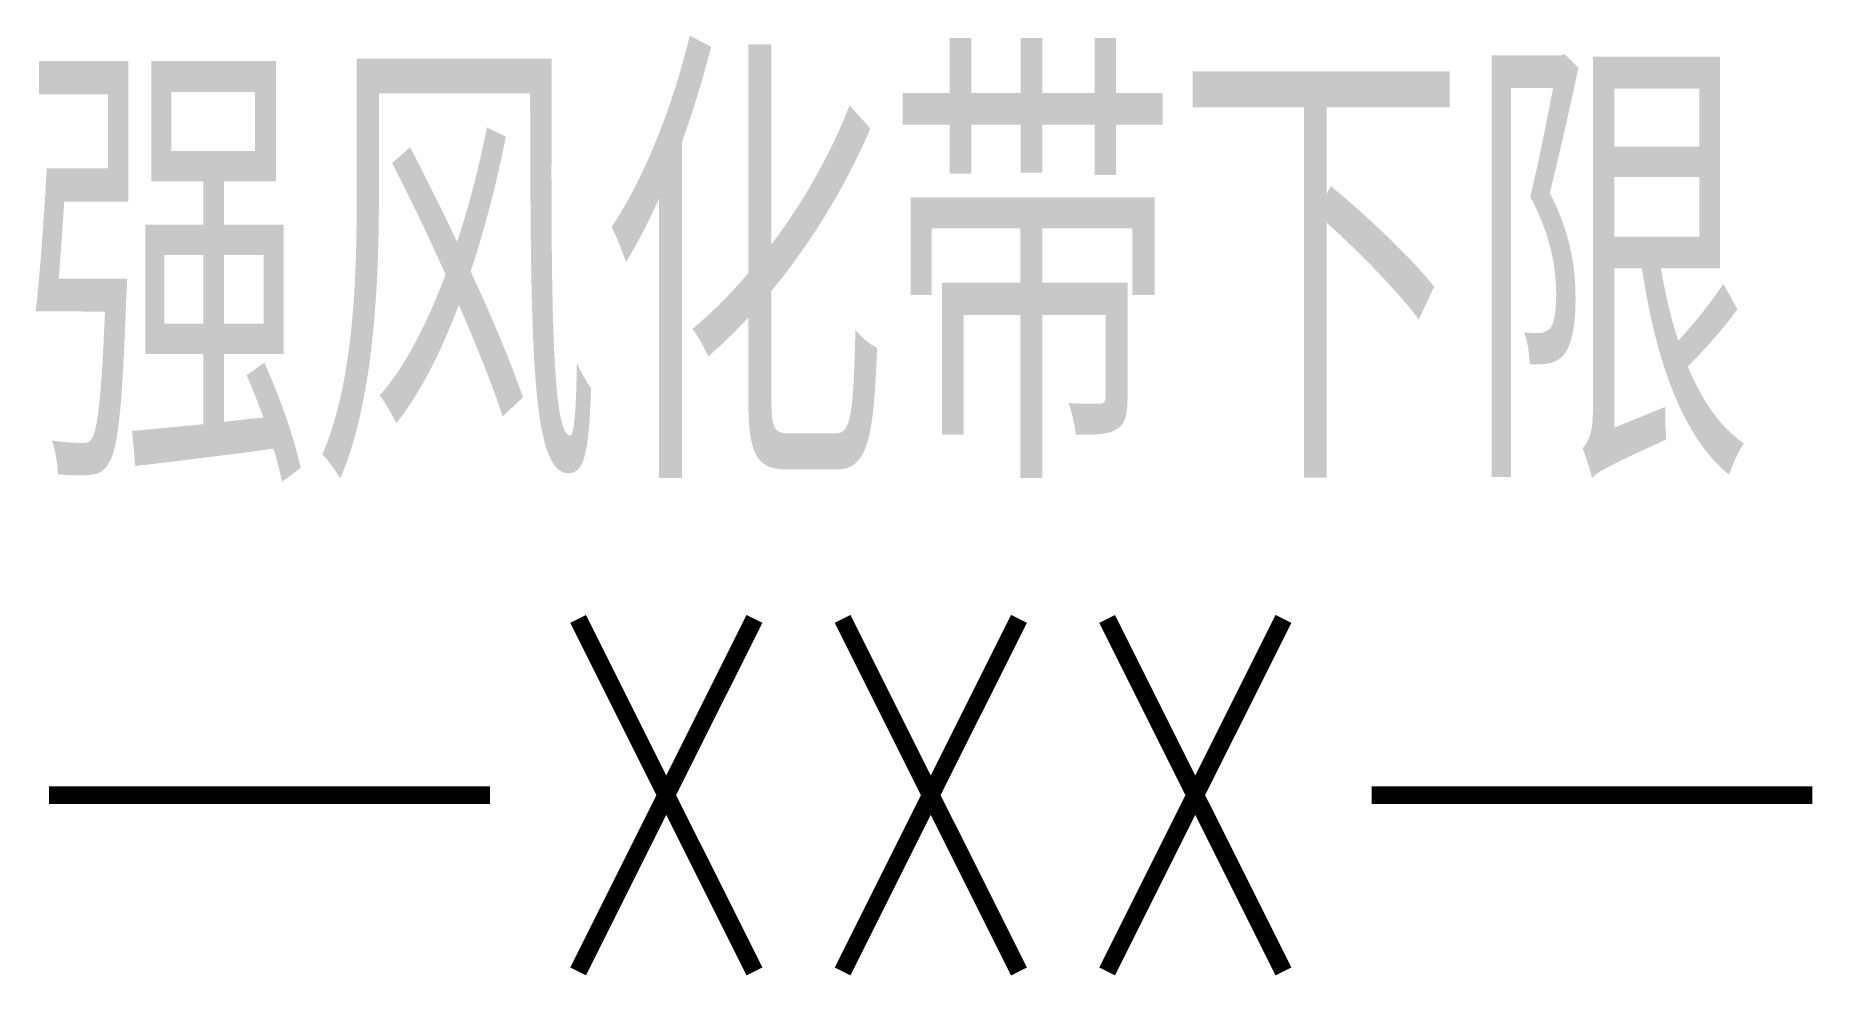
# Model space of a CAD drawing. Extents: x 2.5 to 12.6, y 1.3 to 6.6.
import ezdxf

# ---------------------------------------------------------------- set-up
doc = ezdxf.new("R2010")
doc.units = 0
doc.header["$MEASUREMENT"] = 0
doc.layers.get('0').update_dxf_attribs({"linetype": 'CONTINUOUS'})
doc.styles.add('LZ_FONTS_FS', font='hxm.ttf', dxfattribs={"width": 0.7})

msp = doc.modelspace()

# ---------------------------------------------------------------- linework, layer by layer
at = {"const_width": 0.1}
for points in [[(5.59, 3.311), (6.59, 1.311)], [(5.59, 1.311), (6.59, 3.311)], [(7.09, 1.311), (8.09, 3.311)], [(7.09, 3.311), (8.09, 1.311)], [(8.59, 3.311), (9.59, 1.311)], [(8.59, 1.311), (9.59, 3.311)], [(2.59, 2.311), (5.09, 2.311)], [(12.59, 2.311), (10.09, 2.311)]]:
    msp.add_lwpolyline(points, dxfattribs=at)

# ---------------------------------------------------------------- texts
at = {"style": 'LZ_FONTS_FS', "width": 0.6}
msp.add_text('强风化带下限', height=2, dxfattribs=at).set_placement((2.437, 4.328))

doc.saveas('drawing.dxf')
